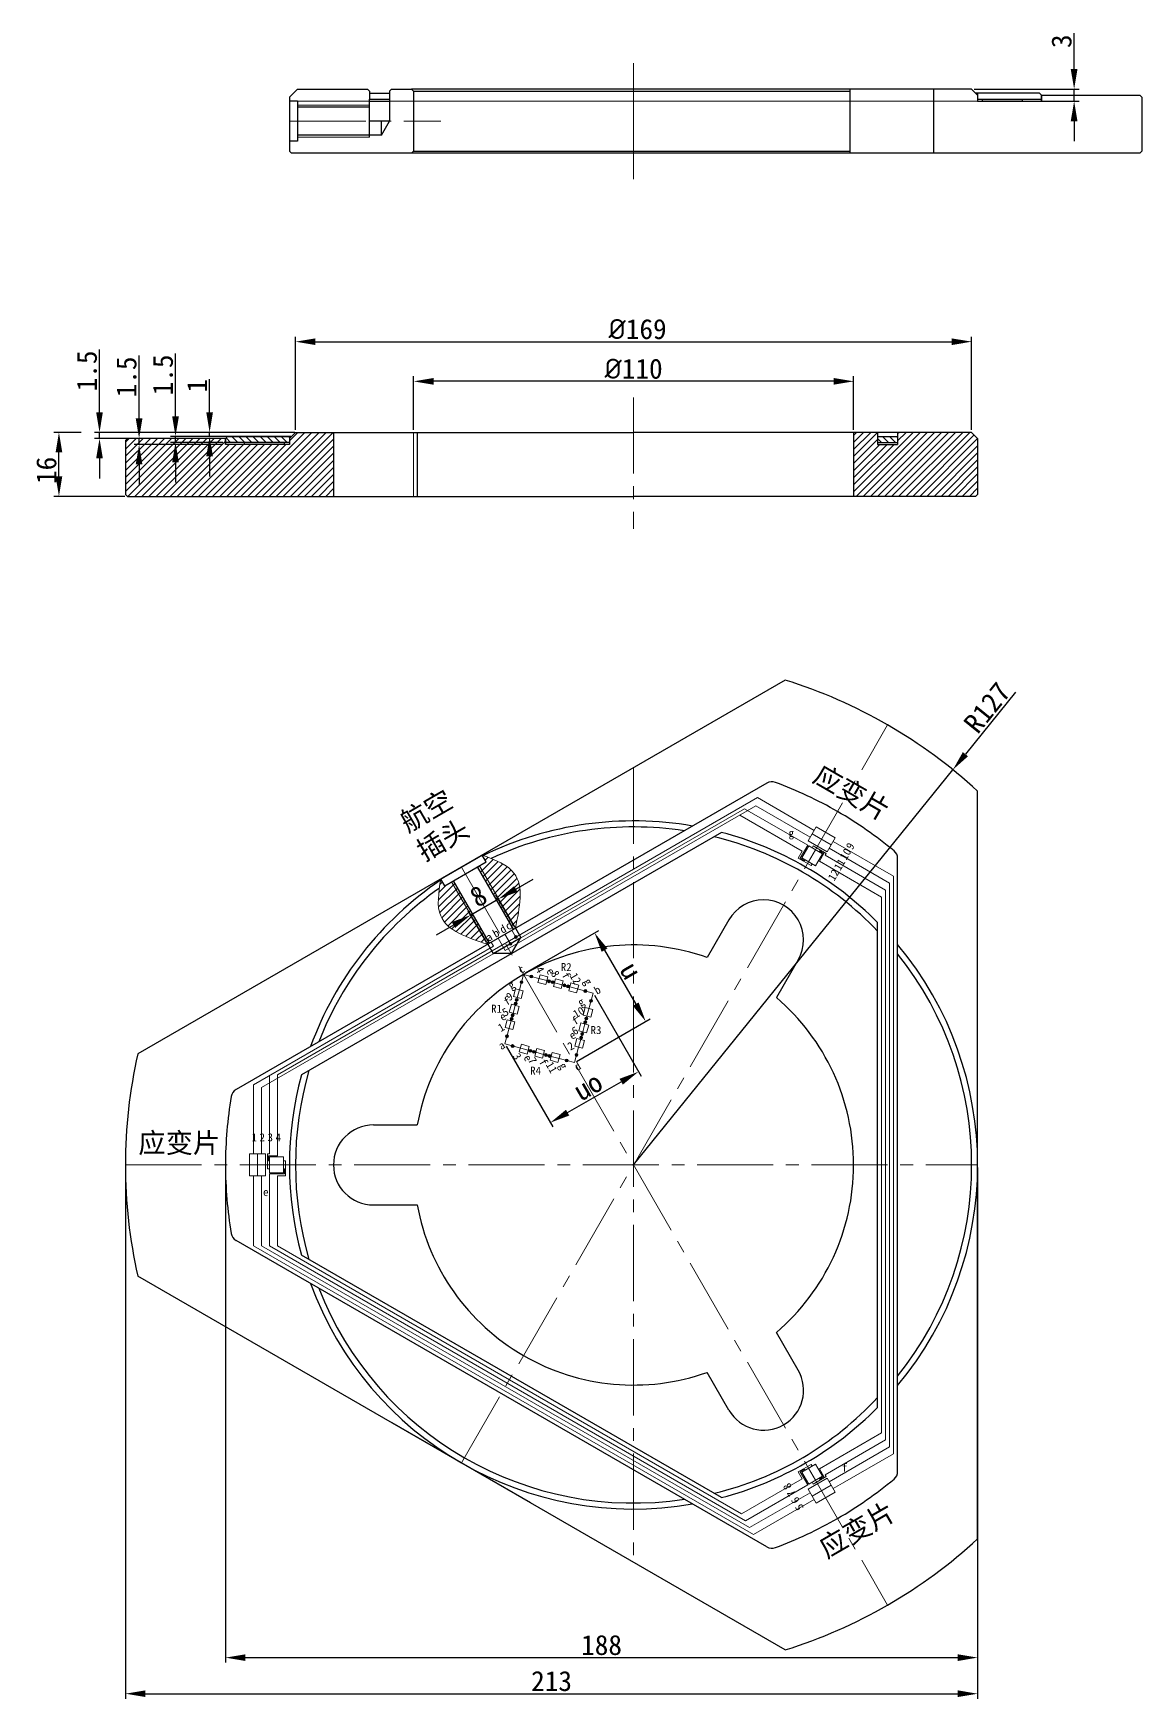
# Model space of a CAD drawing. Header units: inches. Extents: x -20 to 18950, y -1047 to 2551.
# Drawn here: x 12577.8 to 12854.8, y 202.2 to 618.5 of the extents above; entities that cross this region are included whole.
import ezdxf

# ---------------------------------------------------------------- set-up
doc = ezdxf.new("R2010")
doc.units = ezdxf.units.IN
doc.header["$MEASUREMENT"] = 0
doc.header["$PDSIZE"] = -5
doc.linetypes.add('CENTER2', pattern=[28.574999, 19.049999, -3.175, 3.175, -3.175])
doc.layers.get('0').update_dxf_attribs({"lineweight": 30})
doc.layers.get('Defpoints').update_dxf_attribs({"lineweight": 18})
for name, color, linetype, lineweight in [('10', 7, 'Continuous', 18), ('cen', 1, 'CENTER2', 20), ('dim', 5, 'Continuous', 20), ('hat', 3, 'Continuous', 20)]:
    doc.layers.add(name, color=color, linetype=linetype, lineweight=lineweight)
doc.styles.add('1', font='')
doc.styles.get("Standard").update_dxf_attribs({"font": ''})
doc.styles.get('1').set_extended_font_data('宋体')
doc.styles.get('Standard').set_extended_font_data('宋体')
doc.dimstyles.new('ISO-25', dxfattribs={"dimtxt": 5, "dimasz": 5, "dimexe": 1.25, "dimexo": 0.625, "dimtad": 1, "dimdsep": 46, "dimtxsty": 'Standard', "dimcen": 2.5, "dimdle": 10, "dimadec": 0, "dimazin": 0, "dimtfac": 1, "dimtmove": 0, "dimatfit": 3, "dimfxl": 1, "dimtolj": 1, "dimarcsym": 0})

# ---------------------------------------------------------------- blocks, each defined once
blk = doc.blocks.new('*D115')
at = {"layer": 'Defpoints', "color": 0, "transparency": 16777216}
for p in [(12672.79, 531.52), (12672.79, 518.76), (12782.79, 518.76)]:
    blk.add_point(p, dxfattribs=at)
at = {"layer": 'dim', "color": 0, "linetype": 'Continuous', "lineweight": -2, "transparency": 16777216}
for p, q in [((12672.79, 519.39), (12672.79, 532.77)), ((12777.79, 531.52), (12677.79, 531.52)), ((12782.79, 519.39), (12782.79, 532.77))]:
    blk.add_line(p, q, dxfattribs=at)
at = {"layer": 'dim', "color": 0, "transparency": 16777216}
for points in [[(12677.79, 532.35), (12677.79, 530.68), (12672.79, 531.52)], [(12777.79, 532.35), (12777.79, 530.68), (12782.79, 531.52)]]:
    blk.add_solid(points, dxfattribs=at)
at = {"layer": 'dim', "color": 0, "transparency": 16777216, "insert": (12727.79, 534.64), "char_height": 5, "attachment_point": 5}
blk.add_mtext('\\A1;{\\fISOCPEUR|b0|i0|c0|p34;%%C}110', dxfattribs=at)
blk = doc.blocks.new('*D114')
at = {"layer": 'Defpoints', "color": 0, "transparency": 16777216}
for p in [(12812.29, 541.43), (12643.29, 518.76), (12812.29, 518.76)]:
    blk.add_point(p, dxfattribs=at)
at = {"layer": 'dim', "color": 0, "linetype": 'Continuous', "lineweight": -2, "transparency": 16777216}
for p, q in [((12643.29, 519.39), (12643.29, 542.68)), ((12648.29, 541.43), (12807.29, 541.43)), ((12812.29, 519.39), (12812.29, 542.68))]:
    blk.add_line(p, q, dxfattribs=at)
at = {"layer": 'dim', "color": 0, "transparency": 16777216}
for points in [[(12648.29, 542.26), (12648.29, 540.59), (12643.29, 541.43)], [(12807.29, 542.26), (12807.29, 540.59), (12812.29, 541.43)]]:
    blk.add_solid(points, dxfattribs=at)
at = {"layer": 'dim', "color": 0, "transparency": 16777216, "insert": (12728.79, 544.55), "char_height": 5, "attachment_point": 5}
blk.add_mtext('\\A1;{\\fISOCPEUR|b0|i0|c0|p34;%%C}169', dxfattribs=at)
blk = doc.blocks.new('*D116')
at = {"layer": 'Defpoints', "color": 0, "transparency": 16777216}
for p in [(12584.17, 518.76), (12590.34, 518.76), (12601.29, 502.76)]:
    blk.add_point(p, dxfattribs=at)
at = {"layer": 'dim', "color": 0, "linetype": 'Continuous', "lineweight": -2, "transparency": 16777216}
for p, q in [((12589.72, 518.76), (12582.92, 518.76)), ((12584.17, 507.76), (12584.17, 513.76)), ((12600.66, 502.76), (12582.92, 502.76))]:
    blk.add_line(p, q, dxfattribs=at)
at = {"layer": 'dim', "color": 0, "transparency": 16777216}
for points in [[(12583.33, 513.76), (12585, 513.76), (12584.17, 518.76)], [(12583.33, 507.76), (12585, 507.76), (12584.17, 502.76)]]:
    blk.add_solid(points, dxfattribs=at)
at = {"layer": 'dim', "color": 0, "transparency": 16777216, "insert": (12581.04, 509.26), "char_height": 5, "attachment_point": 5, "rotation": 90}
blk.add_mtext('\\A1;16', dxfattribs=at)
blk = doc.blocks.new('*D117')
at = {"layer": 'Defpoints', "color": 0, "transparency": 16777216}
for p in [(12717.67, 378.61), (12695.63, 365.88), (12729.02, 358.95)]:
    blk.add_point(p, dxfattribs=at)
at = {"layer": 'dim', "color": 0, "linetype": 'Continuous', "lineweight": -2, "transparency": 16777216}
for p, q in [((12717.99, 378.07), (12729.65, 357.87)), ((12695.94, 365.34), (12707.6, 345.14)), ((12711.31, 348.73), (12724.69, 356.45))]:
    blk.add_line(p, q, dxfattribs=at)
at = {"layer": 'dim', "color": 0, "transparency": 16777216}
for points in [[(12724.28, 357.18), (12725.11, 355.73), (12729.02, 358.95)], [(12710.89, 349.45), (12711.72, 348), (12706.98, 346.23)]]:
    blk.add_solid(points, dxfattribs=at)
at = {"layer": 'dim', "color": 0, "transparency": 16777216, "insert": (12716.44, 355.3), "char_height": 5, "attachment_point": 5, "rotation": 30}
blk.add_mtext('\\A1;uo', dxfattribs=at)
blk = doc.blocks.new('*D118')
at = {"layer": 'Defpoints', "color": 0, "transparency": 16777216}
for p in [(12700.22, 383.38), (12730.83, 371.51), (12713.01, 361.22)]:
    blk.add_point(p, dxfattribs=at)
at = {"layer": 'dim', "color": 0, "linetype": 'Continuous', "lineweight": -2, "transparency": 16777216}
for p, q in [((12700.76, 383.7), (12719.12, 394.29)), ((12720.53, 389.34), (12728.33, 375.84)), ((12713.56, 361.54), (12731.91, 372.13))]:
    blk.add_line(p, q, dxfattribs=at)
at = {"layer": 'dim', "color": 0, "transparency": 16777216}
for points in [[(12721.26, 389.76), (12719.81, 388.92), (12718.03, 393.67)], [(12729.05, 376.26), (12727.61, 375.42), (12730.83, 371.51)]]:
    blk.add_solid(points, dxfattribs=at)
at = {"layer": 'dim', "color": 0, "transparency": 16777216, "insert": (12727.14, 384.15), "char_height": 5, "attachment_point": 5, "rotation": 300}
blk.add_mtext('\\A1;u', dxfattribs=at)
blk = doc.blocks.new('*D139')
at = {"layer": 'Defpoints', "color": 0, "transparency": 16777216}
for p in [(12625.79, 335.64), (12813.79, 335.64), (12813.79, 212.5)]:
    blk.add_point(p, dxfattribs=at)
at = {"layer": 'dim', "color": 0, "linetype": 'Continuous', "lineweight": -2, "transparency": 16777216}
for p, q in [((12625.79, 335.01), (12625.79, 211.25)), ((12813.79, 335.01), (12813.79, 211.25)), ((12630.79, 212.5), (12808.79, 212.5))]:
    blk.add_line(p, q, dxfattribs=at)
at = {"layer": 'dim', "color": 0, "transparency": 16777216}
for points in [[(12630.79, 213.33), (12630.79, 211.66), (12625.79, 212.5)], [(12808.79, 213.33), (12808.79, 211.66), (12813.79, 212.5)]]:
    blk.add_solid(points, dxfattribs=at)
at = {"layer": 'dim', "color": 0, "transparency": 16777216, "insert": (12719.79, 215.62), "char_height": 5, "attachment_point": 5}
blk.add_mtext('\\A1;188', dxfattribs=at)
blk = doc.blocks.new('*D140')
at = {"layer": 'Defpoints', "color": 0, "transparency": 16777216}
for p in [(12594.31, 517.26), (12625.79, 517.26), (12643.79, 518.76)]:
    blk.add_point(p, dxfattribs=at)
at = {"layer": 'dim', "color": 0, "linetype": 'Continuous', "lineweight": -2, "transparency": 16777216}
for p, q in [((12594.31, 523.76), (12594.31, 539.48)), ((12643.16, 518.76), (12593.06, 518.76)), ((12625.16, 517.26), (12593.06, 517.26)), ((12594.31, 517.26), (12594.31, 518.76)), ((12594.31, 512.26), (12594.31, 507.26))]:
    blk.add_line(p, q, dxfattribs=at)
at = {"layer": 'dim', "color": 0, "transparency": 16777216}
for points in [[(12593.47, 523.76), (12595.14, 523.76), (12594.31, 518.76)], [(12593.47, 512.26), (12595.14, 512.26), (12594.31, 517.26)]]:
    blk.add_solid(points, dxfattribs=at)
at = {"layer": 'dim', "color": 0, "transparency": 16777216, "insert": (12591.18, 534.12), "char_height": 5, "attachment_point": 5, "rotation": 90}
blk.add_mtext('\\A1;1.5', dxfattribs=at)
blk = doc.blocks.new('*D141')
at = {"layer": 'Defpoints', "color": 0, "transparency": 16777216}
for p in [(12625.79, 517.26), (12604.2, 515.76), (12625.79, 515.76)]:
    blk.add_point(p, dxfattribs=at)
at = {"layer": 'dim', "color": 0, "linetype": 'Continuous', "lineweight": -2, "transparency": 16777216}
for p, q in [((12604.2, 522.26), (12604.2, 537.98)), ((12625.16, 517.26), (12602.95, 517.26)), ((12604.2, 515.76), (12604.2, 517.26)), ((12625.16, 515.76), (12602.95, 515.76)), ((12604.2, 510.76), (12604.2, 505.76))]:
    blk.add_line(p, q, dxfattribs=at)
at = {"layer": 'dim', "color": 0, "transparency": 16777216}
for points in [[(12603.36, 522.26), (12605.03, 522.26), (12604.2, 517.26)], [(12603.36, 510.76), (12605.03, 510.76), (12604.2, 515.76)]]:
    blk.add_solid(points, dxfattribs=at)
at = {"layer": 'dim', "color": 0, "transparency": 16777216, "insert": (12601.07, 532.62), "char_height": 5, "attachment_point": 5, "rotation": 90}
blk.add_mtext('\\A1;1.5', dxfattribs=at)
blk = doc.blocks.new('*D142')
at = {"layer": 'Defpoints', "color": 0, "transparency": 16777216}
for p in [(12621.83, 518.76), (12642.79, 517.76), (12643.79, 518.76)]:
    blk.add_point(p, dxfattribs=at)
at = {"layer": 'dim', "color": 0, "linetype": 'Continuous', "lineweight": -2, "transparency": 16777216}
for p, q in [((12621.83, 523.76), (12621.83, 532.05)), ((12643.16, 518.76), (12620.58, 518.76)), ((12642.16, 517.76), (12620.58, 517.76)), ((12621.83, 517.76), (12621.83, 518.76)), ((12621.83, 512.76), (12621.83, 507.76))]:
    blk.add_line(p, q, dxfattribs=at)
at = {"layer": 'dim', "color": 0, "transparency": 16777216}
for points in [[(12620.99, 523.76), (12622.66, 523.76), (12621.83, 518.76)], [(12620.99, 512.76), (12622.66, 512.76), (12621.83, 517.76)]]:
    blk.add_solid(points, dxfattribs=at)
at = {"layer": 'dim', "color": 0, "transparency": 16777216, "insert": (12618.7, 530.41), "char_height": 5, "attachment_point": 5, "rotation": 90}
blk.add_mtext('\\A1;1', dxfattribs=at)
blk = doc.blocks.new('*D143')
at = {"layer": 'Defpoints', "color": 0, "transparency": 16777216}
for p in [(12613.3, 516.26), (12625.79, 516.26), (12626.29, 517.76)]:
    blk.add_point(p, dxfattribs=at)
at = {"layer": 'dim', "color": 0, "linetype": 'Continuous', "lineweight": -2, "transparency": 16777216}
for p, q in [((12613.3, 522.76), (12613.3, 538.48)), ((12625.66, 517.76), (12612.05, 517.76)), ((12625.16, 516.26), (12612.05, 516.26)), ((12613.3, 516.26), (12613.3, 517.76)), ((12613.3, 511.26), (12613.3, 506.26))]:
    blk.add_line(p, q, dxfattribs=at)
at = {"layer": 'dim', "color": 0, "transparency": 16777216}
for points in [[(12612.47, 522.76), (12614.14, 522.76), (12613.3, 517.76)], [(12612.47, 511.26), (12614.14, 511.26), (12613.3, 516.26)]]:
    blk.add_solid(points, dxfattribs=at)
at = {"layer": 'dim', "color": 0, "transparency": 16777216, "insert": (12610.18, 533.12), "char_height": 5, "attachment_point": 5, "rotation": 90}
blk.add_mtext('\\A1;1.5', dxfattribs=at)
blk = doc.blocks.new('*D144')
at = {"layer": 'Defpoints', "color": 0, "transparency": 16777216}
for p in [(12807.59, 434.43), (12727.79, 335.64)]:
    blk.add_point(p, dxfattribs=at)
at = {"layer": 'dim', "color": 0, "linetype": 'Continuous', "lineweight": -2, "transparency": 16777216}
for p, q in [((12823.25, 453.81), (12810.74, 438.32)), ((12727.79, 335.64), (12807.59, 434.43))]:
    blk.add_line(p, q, dxfattribs=at)
at = {"layer": 'dim', "color": 0, "transparency": 16777216}
blk.add_solid([(12810.09, 438.84), (12811.38, 437.8), (12807.59, 434.43)], dxfattribs=at)
at = {"layer": 'dim', "color": 0, "transparency": 16777216, "insert": (12816.13, 449.97), "char_height": 5, "attachment_point": 5, "rotation": 51.0678}
blk.add_mtext('\\A1;R127', dxfattribs=at)
blk = doc.blocks.new('*D145')
at = {"layer": 'Defpoints', "color": 0, "transparency": 16777216}
for p in [(12600.79, 335.64), (12813.79, 212.5), (12813.79, 203.48)]:
    blk.add_point(p, dxfattribs=at)
at = {"layer": 'dim', "color": 0, "linetype": 'Continuous', "lineweight": -2, "transparency": 16777216}
for p, q in [((12600.79, 335.01), (12600.79, 202.23)), ((12813.79, 211.87), (12813.79, 202.23)), ((12605.79, 203.48), (12808.79, 203.48))]:
    blk.add_line(p, q, dxfattribs=at)
at = {"layer": 'dim', "color": 0, "transparency": 16777216}
for points in [[(12605.79, 204.32), (12605.79, 202.65), (12600.79, 203.48)], [(12808.79, 204.32), (12808.79, 202.65), (12813.79, 203.48)]]:
    blk.add_solid(points, dxfattribs=at)
at = {"layer": 'dim', "color": 0, "transparency": 16777216, "insert": (12707.29, 206.61), "char_height": 5, "attachment_point": 5}
blk.add_mtext('\\A1;213', dxfattribs=at)
blk = doc.blocks.new('*D154')
at = {"layer": 'Defpoints', "color": 0, "transparency": 16777216}
for p in [(12812.29, 604.55), (12837.9, 604.55), (12813.79, 601.55)]:
    blk.add_point(p, dxfattribs=at)
at = {"layer": 'dim', "color": 0, "linetype": 'Continuous', "lineweight": -2, "transparency": 16777216}
for p, q in [((12837.9, 609.55), (12837.9, 618.51)), ((12812.91, 604.55), (12839.15, 604.55)), ((12837.9, 601.55), (12837.9, 604.55)), ((12814.41, 601.55), (12839.15, 601.55)), ((12837.9, 596.55), (12837.9, 591.55))]:
    blk.add_line(p, q, dxfattribs=at)
at = {"layer": 'dim', "color": 0, "transparency": 16777216}
for points in [[(12837.06, 609.55), (12838.73, 609.55), (12837.9, 604.55)], [(12837.06, 596.55), (12838.73, 596.55), (12837.9, 601.55)]]:
    blk.add_solid(points, dxfattribs=at)
at = {"layer": 'dim', "color": 0, "transparency": 16777216, "insert": (12834.77, 616.53), "char_height": 5, "attachment_point": 5, "rotation": 90}
blk.add_mtext('\\A1;3', dxfattribs=at)
blk = doc.blocks.new('*D155')
at = {"layer": 'Defpoints', "color": 0, "transparency": 16777216}
for p in [(12687.1, 398.12), (12698.25, 394.8), (12691.32, 390.8)]:
    blk.add_point(p, dxfattribs=at)
at = {"layer": 'dim', "color": 0, "linetype": 'Continuous', "lineweight": -2, "transparency": 16777216}
for p, q in [((12698.35, 404.62), (12702.68, 407.12)), ((12694.02, 402.12), (12687.1, 398.12)), ((12697.94, 395.34), (12693.4, 403.2)), ((12682.77, 395.62), (12678.44, 393.12)), ((12691.01, 391.34), (12686.47, 399.2))]:
    blk.add_line(p, q, dxfattribs=at)
at = {"layer": 'dim', "color": 0, "transparency": 16777216}
for points in [[(12697.94, 405.34), (12698.77, 403.9), (12694.02, 402.12)], [(12682.35, 396.34), (12683.18, 394.9), (12687.1, 398.12)]]:
    blk.add_solid(points, dxfattribs=at)
at = {"layer": 'dim', "color": 0, "transparency": 16777216, "insert": (12689, 402.82), "char_height": 5, "attachment_point": 5, "rotation": 30}
blk.add_mtext('\\A1;8', dxfattribs=at)

msp = doc.modelspace()

# ---------------------------------------------------------------- hatches: boundary and pattern name
h = msp.add_hatch(color=3)
h.dxf.hatch_style = 1
h.paths.add_polyline_path([(12815.036, 602.052), (12825.036, 602.052), (12825.036, 601.552), (12815.036, 601.552)])
h = msp.add_hatch(color=3)
h.dxf.hatch_style = 1
h.paths.add_polyline_path([(12640.536, 516.262), (12630.536, 516.262), (12630.536, 515.762), (12640.536, 515.762)])
at = {"layer": 'dim'}
h = msp.add_hatch(dxfattribs=at)
h.set_pattern_fill('ANSI31', color=3, scale=10)
edge = h.paths.add_edge_path()
edge.add_line((12682.322, 406.385), (12680.59, 405.385))
edge.add_line((12680.59, 405.385), (12679.59, 407.117))
edge.add_spline(control_points=[(12679.59, 407.117), (12679.575, 407.023), (12679.561, 406.929), (12679.546, 406.835)], knot_values=[0, 0, 0, 0, 0.2572637, 0.2572637, 0.2572637, 0.2572637], degree=3, periodic=0)
edge.add_spline(control_points=[(12679.546, 406.835), (12679.439, 406.154), (12679.334, 405.475), (12679.244, 404.805)], knot_values=[0.2572637, 0.2572637, 0.2572637, 0.2572637, 2.1170481, 2.1170481, 2.1170481, 2.1170481], degree=3, periodic=0)
edge.add_spline(control_points=[(12679.244, 404.805), (12678.9, 402.236), (12678.526, 395.083), (12686.244, 392.498), (12691.322, 390.796)], knot_values=[2.1170481, 2.1170481, 2.1170481, 2.1170481, 9.2386211, 22.9424213, 22.9424213, 22.9424213, 22.9424213], degree=3, periodic=0)
edge.add_line((12691.322, 390.796), (12682.322, 406.385))
edge = h.paths.add_edge_path()
edge.add_spline(control_points=[(12698.25, 394.796), (12699.316, 400.045), (12700.936, 408.022), (12694.554, 411.274), (12692.158, 412.26)], knot_values=[2.1170481, 2.1170481, 2.1170481, 2.1170481, 15.8208483, 22.9424213, 22.9424213, 22.9424213, 22.9424213], degree=3, periodic=0)
edge.add_spline(control_points=[(12692.158, 412.26), (12691.532, 412.518), (12690.891, 412.766), (12690.249, 413.014)], knot_values=[0.2572637, 0.2572637, 0.2572637, 0.2572637, 2.1170481, 2.1170481, 2.1170481, 2.1170481], degree=3, periodic=0)
edge.add_spline(control_points=[(12690.249, 413.014), (12690.16, 413.048), (12690.071, 413.083), (12689.982, 413.117)], knot_values=[0, 0, 0, 0, 0.2572637, 0.2572637, 0.2572637, 0.2572637], degree=3, periodic=0)
edge.add_line((12689.982, 413.117), (12690.982, 411.385))
edge.add_line((12690.982, 411.385), (12689.25, 410.385))
edge.add_line((12689.25, 410.385), (12698.25, 394.796))
h.paths.add_polyline_path([(12689.25, 410.385), (12688.817, 410.135), (12697.817, 394.546), (12698.25, 394.796)])
h.paths.add_polyline_path([(12682.755, 406.635), (12682.322, 406.385), (12691.322, 390.796), (12691.755, 391.046)])
h = msp.add_hatch(color=3, dxfattribs=at)
h.dxf.hatch_style = 1
h.paths.add_polyline_path([(12698.359, 392.967, 0.3394543), (12698.013, 392.701), (12698.705, 392.516, 0.4931454)])
h.paths.add_polyline_path([(12698.013, 392.701, 0.4931454), (12698.359, 392.25, 0.3394543), (12698.705, 392.516)])
h = msp.add_hatch(color=3, dxfattribs=at)
h.dxf.hatch_style = 1
h.paths.add_polyline_path([(12697.027, 391.273, 0.3394543), (12696.681, 391.008), (12697.374, 390.822, 0.4931454)])
h.paths.add_polyline_path([(12696.681, 391.008, 0.4931454), (12697.027, 390.556, 0.3394543), (12697.374, 390.822)])
h = msp.add_hatch(color=3, dxfattribs=at)
h.dxf.hatch_style = 1
h.paths.add_polyline_path([(12702.226, 383.109, 0.3394543), (12701.88, 382.843), (12702.572, 382.658, 0.4931454)])
h.paths.add_polyline_path([(12701.88, 382.843, 0.4931454), (12702.226, 382.392, 0.3394543), (12702.572, 382.658)])
h = msp.add_hatch(color=3, dxfattribs=at)
h.dxf.hatch_style = 1
h.paths.add_polyline_path([(12700.125, 381.33, 0.3394543), (12699.859, 381.677), (12699.674, 380.984, 0.4931454)])
h.paths.add_polyline_path([(12699.859, 381.677, 0.4931454), (12699.408, 381.33, 0.3394543), (12699.674, 380.984)])
h = msp.add_hatch(color=3, dxfattribs=at)
h.dxf.hatch_style = 1
h.paths.add_polyline_path([(12706.645, 381.925, 0.3394543), (12706.298, 381.659), (12706.991, 381.474, 0.4931454)])
h.paths.add_polyline_path([(12706.298, 381.659, 0.4931454), (12706.645, 381.208, 0.3394543), (12706.991, 381.474)])
h = msp.add_hatch(color=3, dxfattribs=at)
h.dxf.hatch_style = 1
h.paths.add_polyline_path([(12707.552, 381.682, 0.3394543), (12707.205, 381.416), (12707.898, 381.231, 0.4931454)])
h.paths.add_polyline_path([(12707.205, 381.416, 0.4931454), (12707.552, 380.965, 0.3394543), (12707.898, 381.231)])
h = msp.add_hatch(color=3, dxfattribs=at)
h.dxf.hatch_style = 1
h.paths.add_polyline_path([(12710.508, 380.889, 0.3394543), (12710.162, 380.624), (12710.855, 380.438, 0.4931454)])
h.paths.add_polyline_path([(12710.162, 380.624, 0.4931454), (12710.508, 380.173, 0.3394543), (12710.855, 380.438)])
h = msp.add_hatch(color=3, dxfattribs=at)
h.dxf.hatch_style = 1
h.paths.add_polyline_path([(12711.415, 380.646, 0.3394543), (12711.069, 380.381), (12711.762, 380.195, 0.4931454)])
h.paths.add_polyline_path([(12711.069, 380.381, 0.4931454), (12711.415, 379.93, 0.3394543), (12711.762, 380.195)])
h = msp.add_hatch(color=3, dxfattribs=at)
h.dxf.hatch_style = 1
h.paths.add_polyline_path([(12715.749, 379.485, 0.3394543), (12715.403, 379.22), (12716.095, 379.034, 0.4931454)])
h.paths.add_polyline_path([(12715.403, 379.22, 0.4931454), (12715.749, 378.768, 0.3394543), (12716.095, 379.034)])
h = msp.add_hatch(color=3, dxfattribs=at)
h.dxf.hatch_style = 1
h.paths.add_polyline_path([(12698.698, 376.005, 0.3394543), (12698.432, 376.351), (12698.247, 375.659, 0.4931454)])
h.paths.add_polyline_path([(12698.432, 376.351, 0.4931454), (12697.981, 376.005, 0.3394543), (12698.247, 375.659)])
h = msp.add_hatch(color=3, dxfattribs=at)
h.dxf.hatch_style = 1
h.paths.add_polyline_path([(12698.941, 376.912, 0.3394543), (12698.675, 377.258), (12698.49, 376.565, 0.4931454)])
h.paths.add_polyline_path([(12698.675, 377.258, 0.4931454), (12698.224, 376.912, 0.3394543), (12698.49, 376.565)])
h = msp.add_hatch(color=3, dxfattribs=at)
h.dxf.hatch_style = 1
h.paths.add_polyline_path([(12717.512, 376.672, 0.3394543), (12717.246, 377.018), (12717.06, 376.325, 0.4931454)])
h.paths.add_polyline_path([(12717.246, 377.018, 0.4931454), (12716.795, 376.672, 0.3394543), (12717.06, 376.325)])
h = msp.add_hatch(color=3, dxfattribs=at)
h.dxf.hatch_style = 1
h.paths.add_polyline_path([(12697.663, 372.141, 0.3394543), (12697.397, 372.487), (12697.212, 371.795, 0.4931454)])
h.paths.add_polyline_path([(12697.397, 372.487, 0.4931454), (12696.946, 372.141, 0.3394543), (12697.212, 371.795)])
h = msp.add_hatch(color=3, dxfattribs=at)
h.dxf.hatch_style = 1
h.paths.add_polyline_path([(12697.906, 373.048, 0.3394543), (12697.64, 373.394), (12697.455, 372.702, 0.4931454)])
h.paths.add_polyline_path([(12697.64, 373.394, 0.4931454), (12697.189, 373.048, 0.3394543), (12697.455, 372.702)])
h = msp.add_hatch(color=3, dxfattribs=at)
h.dxf.hatch_style = 1
h.paths.add_polyline_path([(12716.085, 371.346, 0.3394543), (12715.819, 371.692), (12715.633, 371, 0.4931454)])
h.paths.add_polyline_path([(12715.819, 371.692, 0.4931454), (12715.368, 371.346, 0.3394543), (12715.633, 371)])
h = msp.add_hatch(color=3, dxfattribs=at)
h.dxf.hatch_style = 1
h.paths.add_polyline_path([(12716.328, 372.253, 0.3394543), (12716.062, 372.599), (12715.876, 371.907, 0.4931454)])
h.paths.add_polyline_path([(12716.062, 372.599, 0.4931454), (12715.611, 372.253, 0.3394543), (12715.876, 371.907)])
h = msp.add_hatch(color=3, dxfattribs=at)
h.dxf.hatch_style = 1
h.paths.add_polyline_path([(12696.502, 367.807, 0.3394543), (12696.236, 368.154), (12696.05, 367.461, 0.4931454)])
h.paths.add_polyline_path([(12696.236, 368.154, 0.4931454), (12695.785, 367.807, 0.3394543), (12696.05, 367.461)])
h = msp.add_hatch(color=3, dxfattribs=at)
h.dxf.hatch_style = 1
h.paths.add_polyline_path([(12715.049, 367.482, 0.3394543), (12714.784, 367.829), (12714.598, 367.136, 0.4931454)])
h.paths.add_polyline_path([(12714.784, 367.829, 0.4931454), (12714.333, 367.482, 0.3394543), (12714.598, 367.136)])
h = msp.add_hatch(color=3, dxfattribs=at)
h.dxf.hatch_style = 1
h.paths.add_polyline_path([(12715.292, 368.389, 0.3394543), (12715.027, 368.735), (12714.841, 368.043, 0.4931454)])
h.paths.add_polyline_path([(12715.027, 368.735, 0.4931454), (12714.576, 368.389, 0.3394543), (12714.841, 368.043)])
h = msp.add_hatch(color=3, dxfattribs=at)
h.dxf.hatch_style = 1
h.paths.add_polyline_path([(12697.567, 365.722, 0.3394543), (12697.221, 365.456), (12697.913, 365.271, 0.4931454)])
h.paths.add_polyline_path([(12697.221, 365.456, 0.4931454), (12697.567, 365.005, 0.3394543), (12697.913, 365.271)])
h = msp.add_hatch(color=3, dxfattribs=at)
h.dxf.hatch_style = 1
h.paths.add_polyline_path([(12701.986, 364.538, 0.3394543), (12701.64, 364.272), (12702.332, 364.087, 0.4931454)])
h.paths.add_polyline_path([(12701.64, 364.272, 0.4931454), (12701.986, 363.821, 0.3394543), (12702.332, 364.087)])
h = msp.add_hatch(color=3, dxfattribs=at)
h.dxf.hatch_style = 1
h.paths.add_polyline_path([(12702.893, 364.295, 0.3394543), (12702.547, 364.029), (12703.239, 363.844, 0.4931454)])
h.paths.add_polyline_path([(12702.547, 364.029, 0.4931454), (12702.893, 363.578, 0.3394543), (12703.239, 363.844)])
h = msp.add_hatch(color=3, dxfattribs=at)
h.dxf.hatch_style = 1
h.paths.add_polyline_path([(12705.85, 363.503, 0.3394543), (12705.503, 363.237), (12706.196, 363.052, 0.4931454)])
h.paths.add_polyline_path([(12705.503, 363.237, 0.4931454), (12705.85, 362.786, 0.3394543), (12706.196, 363.052)])
h = msp.add_hatch(color=3, dxfattribs=at)
h.dxf.hatch_style = 1
h.paths.add_polyline_path([(12706.757, 363.26, 0.3394543), (12706.41, 362.994), (12707.103, 362.809, 0.4931454)])
h.paths.add_polyline_path([(12706.41, 362.994, 0.4931454), (12706.757, 362.543, 0.3394543), (12707.103, 362.809)])
h = msp.add_hatch(color=3, dxfattribs=at)
h.dxf.hatch_style = 1
h.paths.add_polyline_path([(12713.888, 363.149, 0.3394543), (12713.623, 363.495), (12713.437, 362.802, 0.4931454)])
h.paths.add_polyline_path([(12713.623, 363.495, 0.4931454), (12713.171, 363.149, 0.3394543), (12713.437, 362.802)])
h = msp.add_hatch(color=3, dxfattribs=at)
h.dxf.hatch_style = 1
h.paths.add_polyline_path([(12711.09, 362.099, 0.3394543), (12710.744, 361.833), (12711.436, 361.647, 0.4931454)])
h.paths.add_polyline_path([(12710.744, 361.833, 0.4931454), (12711.09, 361.382, 0.3394543), (12711.436, 361.647)])
at = {"layer": 'hat'}
h = msp.add_hatch(dxfattribs=at)
h.set_pattern_fill('ANSI31', color=3, scale=10)
h.paths.add_polyline_path([(12813.786, 517.262), (12812.286, 518.762), (12793.786, 518.762), (12793.786, 515.762), (12788.786, 515.762), (12788.786, 518.762), (12782.786, 518.762), (12782.786, 502.762), (12813.286, 502.762), (12813.786, 503.262)])
h.paths.add_polyline_path([(12652.786, 518.762), (12643.286, 518.762), (12641.786, 517.262), (12641.786, 515.762), (12625.786, 515.762), (12625.786, 517.262), (12601.286, 517.262), (12600.786, 516.762), (12600.786, 503.262), (12601.286, 502.762), (12652.786, 502.762)])
h = msp.add_hatch(dxfattribs=at)
h.set_pattern_fill('ANSI31', color=3, scale=10, angle=90)
h.paths.add_polyline_path([(12793.786, 517.762), (12788.786, 517.762), (12788.786, 516.262), (12793.786, 516.262)])
h.paths.add_polyline_path([(12641.786, 517.762), (12626.286, 517.762), (12625.786, 517.262), (12625.786, 516.262), (12641.786, 516.262)])

# ---------------------------------------------------------------- linework, layer by layer
for p, q in [((12641.786, 602.552), (12643.786, 604.552)), ((12643.786, 604.552), (12661.286, 604.552)), ((12661.286, 604.552), (12661.786, 604.052)), ((12661.786, 604.052), (12661.786, 602.052)), ((12666.786, 604.052), (12667.286, 604.552)), ((12666.786, 604.052), (12666.786, 602.052)), ((12667.286, 604.552), (12672.286, 604.552)), ((12672.286, 604.552), (12672.786, 604.052)), ((12812.286, 604.552), (12672.286, 604.552)), ((12672.786, 604.052), (12672.786, 589.052)), ((12672.786, 604.052), (12781.87, 604.052)), ((12781.87, 604.552), (12781.87, 588.552)), ((12802.786, 604.552), (12802.786, 588.552)), ((12813.786, 603.052), (12812.286, 604.552)), ((12641.786, 602.552), (12641.786, 589.052)), ((12643.786, 601.552), (12641.786, 601.552)), ((12643.786, 601.552), (12643.786, 591.552)), ((12661.786, 600.052), (12643.786, 600.052)), ((12661.786, 603.552), (12666.786, 603.552)), ((12661.786, 602.052), (12666.786, 602.052)), ((12661.786, 592.552), (12661.786, 602.052)), ((12661.786, 601.552), (12666.786, 601.552)), ((12666.786, 602.052), (12666.786, 596.552)), ((12829.286, 603.552), (12813.286, 603.552)), ((12813.786, 603.552), (12813.786, 601.552)), ((12813.786, 602.052), (12829.786, 602.052)), ((12813.786, 601.552), (12829.786, 601.552)), ((12815.036, 601.552), (12815.036, 602.052)), ((12815.036, 601.552), (12829.786, 601.552)), ((12825.036, 601.552), (12825.036, 602.052)), ((12829.286, 603.552), (12829.786, 603.052)), ((12829.786, 603.052), (12854.286, 603.052)), ((12829.786, 603.052), (12854.286, 603.052)), ((12829.786, 603.052), (12829.786, 601.552)), ((12829.786, 601.552), (12829.786, 603.052)), ((12854.286, 603.052), (12854.786, 602.552)), ((12854.786, 602.552), (12854.786, 589.052)), ((12666.786, 596.552), (12661.786, 596.552)), ((12664.766, 593.052), (12666.786, 596.552)), ((12664.766, 593.052), (12664.766, 596.552)), ((12643.786, 591.552), (12641.786, 591.552)), ((12664.766, 593.052), (12643.786, 593.052)), ((12641.786, 589.052), (12642.286, 588.552)), ((12672.286, 588.552), (12642.286, 588.552)), ((12672.286, 588.552), (12672.786, 589.052)), ((12854.286, 588.552), (12672.286, 588.552)), ((12672.786, 589.052), (12781.87, 589.052)), ((12854.286, 588.552), (12854.786, 589.052)), ((12601.286, 517.262), (12600.786, 516.762)), ((12600.786, 516.762), (12600.786, 503.262)), ((12625.786, 517.262), (12601.286, 517.262)), ((12625.786, 517.262), (12601.286, 517.262)), ((12626.286, 517.762), (12625.786, 517.262)), ((12625.786, 517.262), (12625.786, 515.762)), ((12625.786, 515.762), (12625.786, 517.262)), ((12641.786, 516.262), (12625.786, 516.262)), ((12626.286, 517.762), (12642.286, 517.762)), ((12630.536, 515.762), (12630.536, 516.262)), ((12640.536, 515.762), (12640.536, 516.262)), ((12641.786, 517.262), (12643.286, 518.762)), ((12641.786, 517.762), (12641.786, 515.762)), ((12643.286, 518.762), (12727.786, 518.762)), ((12652.786, 518.762), (12652.786, 502.762)), ((12673.703, 518.762), (12673.703, 502.762)), ((12811.786, 518.762), (12727.786, 518.762)), ((12788.786, 518.762), (12727.786, 518.762)), ((12782.786, 518.762), (12782.786, 502.762)), ((12788.786, 518.762), (12788.786, 515.762)), ((12788.786, 517.762), (12793.786, 517.762)), ((12788.786, 516.262), (12793.786, 516.262)), ((12812.286, 518.762), (12793.786, 518.762)), ((12793.786, 518.762), (12793.786, 515.762)), ((12813.786, 517.262), (12812.286, 518.762)), ((12813.786, 517.262), (12812.286, 518.762)), ((12813.786, 517.262), (12813.786, 503.262)), ((12641.786, 515.762), (12625.786, 515.762)), ((12640.536, 515.762), (12625.786, 515.762)), ((12788.786, 515.762), (12793.786, 515.762)), ((12601.286, 502.762), (12600.786, 503.262)), ((12601.286, 502.762), (12727.786, 502.762)), ((12813.286, 502.762), (12727.786, 502.762)), ((12813.286, 502.762), (12727.786, 502.762)), ((12813.286, 502.762), (12813.786, 503.262)), ((12765.717, 456.842), (12603.856, 363.392)), ((12761.126, 431.098), (12628.446, 354.495)), ((12813.786, 242.188), (12813.786, 429.089)), ((12749.786, 418.777), (12644.786, 358.155)), ((12678.291, 406.367), (12691.282, 413.867)), ((12690.982, 411.385), (12689.982, 413.117)), ((12793.786, 259.036), (12793.786, 412.242)), ((12680.59, 405.385), (12690.982, 411.385)), ((12697.817, 394.546), (12688.817, 410.135)), ((12680.59, 405.385), (12679.59, 407.117)), ((12691.755, 391.046), (12682.755, 406.635)), ((12751.626, 396.93), (12746.168, 387.476)), ((12788.786, 275.017), (12788.786, 396.26)), ((12692.668, 388.466), (12699.596, 392.466)), ((12697.286, 388.466), (12699.596, 392.466)), ((12698.25, 394.796), (12699.596, 392.466)), ((12691.322, 390.796), (12692.668, 388.466)), ((12697.286, 388.466), (12692.668, 388.466)), ((12768.947, 386.93), (12763.488, 377.476)), ((12662.786, 345.639), (12673.703, 345.639)), ((12662.786, 325.639), (12673.703, 325.639)), ((12761.126, 240.18), (12628.446, 316.782)), ((12749.786, 252.5), (12644.786, 313.122)), ((12765.717, 214.435), (12603.856, 307.886)), ((12768.947, 284.347), (12763.488, 293.801)), ((12751.626, 274.347), (12746.168, 283.801)), ((12702.107, 251.16), (12667.466, 271.16))]:
    msp.add_line(p, q)
for centre, radius, start, end in [((12727.786, 335.639), 127, 47.37747, 72.62253), ((12762.376, 428.933), 2.5, 69.65706, 120), ((12727.786, 335.639), 102, 60, 69.65706), ((12727.786, 335.639), 86, 80.12472, 115.87947), ((12727.786, 335.639), 102, 50.34294, 60), ((12727.786, 335.639), 84.5, 81.3582, 114.93814), ((12727.786, 335.639), 86, 76.56473, 76.56797), ((12727.786, 335.639), 84.5, 43.78897, 76.21103), ((12727.786, 335.639), 86, 44.82182, 75.17818), ((12791.286, 412.242), 2.5, 360, 50.34294), ((12727.786, 335.639), 86, 124.12053, 159.87528), ((12727.786, 335.639), 84.5, 125.06186, 158.6418), ((12760.286, 391.93), 10, 330, 150), ((12727.786, 335.639), 55, 70.47568, 169.52432), ((12727.786, 335.639), 86, 320.12472, 39.87528), ((12727.786, 335.639), 84.5, 321.3582, 38.6418), ((12727.786, 335.639), 55, 310.47568, 49.52432), ((12727.786, 335.639), 127, 167.37747, 192.62253), ((12727.786, 335.639), 86, 164.82182, 195.17818), ((12727.786, 335.639), 84.5, 163.78897, 196.21103), ((12629.696, 352.33), 2.5, 120, 170.34294), ((12727.786, 335.639), 102, 170.34294, 180), ((12662.786, 335.639), 10, 90, 270), ((12727.786, 335.639), 102, 180, 189.65706), ((12727.786, 335.639), 55, 190.47568, 289.52432), ((12629.696, 318.947), 2.5, 189.65706, 240), ((12727.786, 335.639), 86, 200.12472, 279.87528), ((12727.786, 335.639), 84.5, 201.3582, 278.6418), ((12760.286, 279.347), 10, 210, 30), ((12728.948, 332.723), 81.395, 283.48638, 317.32083), ((12727.786, 335.639), 86, 284.82182, 315.17818), ((12791.286, 259.036), 2.5, 309.65706, 360), ((12727.786, 335.639), 102, 300, 309.65706), ((12727.786, 335.639), 102, 290.34294, 300), ((12727.786, 335.639), 127, 287.37747, 312.62253), ((12762.376, 242.345), 2.5, 240, 290.34294)]:
    msp.add_arc(centre, radius, start, end)
at = {"layer": '10'}
for p, q in [((12661.786, 600.552), (12643.786, 600.552)), ((12661.786, 600.552), (12643.786, 600.552)), ((12661.786, 592.552), (12643.786, 592.552)), ((12661.786, 592.552), (12643.786, 592.552)), ((12672.786, 518.762), (12672.786, 502.762)), ((12698.25, 394.796), (12689.25, 410.385)), ((12698.25, 394.796), (12689.25, 410.385)), ((12691.322, 390.796), (12682.322, 406.385)), ((12691.322, 390.796), (12682.322, 406.385))]:
    msp.add_line(p, q, dxfattribs=at)
for points in [[(12689.982, 413.117), (12697.983, 408.498), (12698.25, 394.796)], [(12679.59, 407.117), (12679.59, 397.878), (12691.322, 390.796)]]:
    msp.add_spline(points, degree=3, dxfattribs=at)
at = {"layer": 'cen'}
for p, q in [((12727.786, 611.055), (12727.786, 583.021)), ((12727.786, 582.049), (12727.786, 610.083)), ((12641.786, 596.552), (12679.637, 596.552)), ((12727.786, 527.502), (12727.786, 494.675)), ((12684.786, 261.16), (12791.286, 445.624)), ((12727.786, 434.943), (12727.786, 236.334)), ((12684.786, 410.117), (12791.286, 225.653)), ((12600.786, 335.639), (12813.786, 335.639))]:
    msp.add_line(p, q, dxfattribs=at)
at = {"layer": 'dim'}
for p, q in [((12661.786, 601.552), (12641.786, 601.552)), ((12813.786, 601.552), (12666.786, 601.552)), ((12758.337, 425.387), (12695.696, 389.221)), ((12755.536, 424.695), (12697.027, 390.915)), ((12758.735, 427.467), (12698.359, 392.608)), ((12755.536, 424.695), (12771.338, 415.572)), ((12758.337, 425.387), (12771.905, 417.554)), ((12758.735, 427.467), (12772.905, 419.286)), ((12754.337, 423.078), (12769.905, 414.09)), ((12773.405, 420.152), (12771.405, 416.688)), ((12771.405, 416.688), (12776.168, 413.938)), ((12772.405, 418.42), (12777.168, 415.67)), ((12773.405, 420.152), (12778.168, 417.402)), ((12778.168, 417.402), (12776.168, 413.938)), ((12792.786, 407.807), (12777.668, 416.536)), ((12769.905, 414.09), (12768.905, 412.358)), ((12772.152, 410.483), (12768.905, 412.358)), ((12771.338, 415.572), (12769.463, 412.324)), ((12770.545, 411.699), (12769.463, 412.324)), ((12769.804, 412.416), (12771.554, 415.447)), ((12773.268, 410.416), (12769.804, 412.416)), ((12771.536, 411.416), (12773.286, 414.447)), ((12771.554, 415.447), (12775.018, 413.447)), ((12772.42, 414.947), (12772.67, 415.38)), ((12772.67, 415.38), (12775.918, 413.505)), ((12773.268, 410.416), (12775.018, 413.447)), ((12774.152, 413.947), (12774.277, 414.163)), ((12774.235, 411.59), (12775.36, 413.538)), ((12774.277, 414.163), (12775.36, 413.538)), ((12775.668, 413.072), (12775.918, 413.505)), ((12790.786, 404.343), (12775.668, 413.072)), ((12791.786, 406.075), (12776.668, 414.804)), ((12770.67, 411.916), (12770.545, 411.699)), ((12770.67, 411.916), (12770.545, 411.699)), ((12772.402, 410.916), (12772.152, 410.483)), ((12772.402, 410.916), (12772.277, 410.699)), ((12789.786, 402.611), (12774.235, 411.59)), ((12790.786, 266.934), (12790.786, 404.343)), ((12791.786, 265.202), (12791.786, 406.075)), ((12792.786, 263.47), (12792.786, 407.807)), ((12789.786, 268.666), (12789.786, 402.611)), ((12698.359, 392.608), (12638.786, 358.214)), ((12693.92, 392.296), (12695.696, 389.221)), ((12695.652, 393.296), (12697.027, 390.915)), ((12697.384, 394.296), (12698.359, 392.608)), ((12692.753, 390.319), (12632.786, 355.697)), ((12697.027, 390.915), (12634.786, 354.98)), ((12692.188, 391.296), (12692.753, 390.319)), ((12699.251, 379.406), (12700.286, 383.27)), ((12704.15, 382.235), (12700.286, 383.27)), ((12703.891, 381.269), (12704.409, 383.201)), ((12706.341, 382.683), (12704.409, 383.201)), ((12697.767, 377.733), (12698.285, 379.665)), ((12700.217, 379.148), (12698.285, 379.665)), ((12698.733, 377.474), (12699.251, 379.406)), ((12699.699, 377.216), (12700.217, 379.148)), ((12705.823, 380.751), (12703.891, 381.269)), ((12706.082, 381.717), (12704.15, 382.235)), ((12705.823, 380.751), (12706.341, 382.683)), ((12708.014, 381.199), (12706.082, 381.717)), ((12706.082, 381.717), (12708.014, 381.199)), ((12707.755, 380.234), (12708.273, 382.165)), ((12709.687, 379.716), (12707.755, 380.234)), ((12709.946, 380.682), (12708.014, 381.199)), ((12710.204, 381.648), (12708.273, 382.165)), ((12709.687, 379.716), (12710.204, 381.648)), ((12711.877, 380.164), (12709.946, 380.682)), ((12709.946, 380.682), (12711.877, 380.164)), ((12711.619, 379.198), (12712.136, 381.13)), ((12713.55, 378.681), (12711.619, 379.198)), ((12717.673, 378.611), (12711.877, 380.164)), ((12714.068, 380.612), (12712.136, 381.13)), ((12713.55, 378.681), (12714.068, 380.612)), ((12696.732, 373.87), (12697.25, 375.801)), ((12699.182, 375.284), (12697.25, 375.801)), ((12697.698, 373.611), (12698.216, 375.543)), ((12699.699, 377.216), (12697.767, 377.733)), ((12698.216, 375.543), (12698.733, 377.474)), ((12698.664, 373.352), (12699.182, 375.284)), ((12715.672, 375.006), (12715.154, 373.075)), ((12715.672, 375.006), (12717.604, 374.489)), ((12717.673, 378.611), (12716.12, 372.816)), ((12695.628, 365.883), (12697.18, 371.679)), ((12695.697, 370.006), (12696.215, 371.938)), ((12698.146, 371.42), (12696.215, 371.938)), ((12698.664, 373.352), (12696.732, 373.87)), ((12697.18, 371.679), (12697.698, 373.611)), ((12697.629, 369.488), (12698.146, 371.42)), ((12714.636, 371.143), (12714.119, 369.211)), ((12714.636, 371.143), (12716.568, 370.625)), ((12715.602, 370.884), (12715.085, 368.952)), ((12715.154, 373.075), (12717.086, 372.557)), ((12716.12, 372.816), (12715.602, 370.884)), ((12716.568, 370.625), (12716.051, 368.693)), ((12717.604, 374.489), (12717.086, 372.557)), ((12697.629, 369.488), (12695.697, 370.006)), ((12713.601, 367.279), (12713.084, 365.347)), ((12713.601, 367.279), (12715.533, 366.761)), ((12714.567, 367.02), (12714.05, 365.088)), ((12714.119, 369.211), (12716.051, 368.693)), ((12715.085, 368.952), (12714.567, 367.02)), ((12715.533, 366.761), (12715.015, 364.83)), ((12695.628, 365.883), (12701.423, 364.33)), ((12699.75, 365.814), (12699.232, 363.882)), ((12699.232, 363.882), (12701.164, 363.365)), ((12699.75, 365.814), (12701.682, 365.296)), ((12701.682, 365.296), (12701.164, 363.365)), ((12701.423, 364.33), (12703.355, 363.813)), ((12703.614, 364.779), (12703.096, 362.847)), ((12703.096, 362.847), (12705.028, 362.329)), ((12703.355, 363.813), (12705.287, 363.295)), ((12703.614, 364.779), (12705.546, 364.261)), ((12705.546, 364.261), (12705.028, 362.329)), ((12705.287, 363.295), (12707.219, 362.778)), ((12707.477, 363.743), (12706.96, 361.812)), ((12707.219, 362.778), (12709.151, 362.26)), ((12707.477, 363.743), (12709.409, 363.226)), ((12709.409, 363.226), (12708.892, 361.294)), ((12709.151, 362.26), (12713.014, 361.225)), ((12714.05, 365.088), (12713.014, 361.225)), ((12713.084, 365.347), (12715.015, 364.83)), ((12636.786, 358.007), (12636.786, 338.389)), ((12638.786, 358.214), (12638.786, 337.889)), ((12706.96, 361.812), (12708.892, 361.294)), ((12632.786, 341.139), (12632.786, 355.697)), ((12634.786, 341.139), (12634.786, 354.98)), ((12631.786, 338.389), (12635.786, 338.389)), ((12631.786, 332.889), (12631.786, 338.389)), ((12632.786, 341.139), (12632.786, 338.389)), ((12633.786, 332.889), (12633.786, 338.389)), ((12634.786, 341.139), (12634.786, 338.389)), ((12635.786, 332.889), (12635.786, 338.389)), ((12636.286, 334.639), (12636.286, 338.389)), ((12636.786, 338.389), (12636.286, 338.389)), ((12636.536, 336.639), (12636.536, 337.889)), ((12638.786, 337.889), (12636.536, 337.889)), ((12640.286, 337.639), (12636.786, 337.639)), ((12636.786, 333.639), (12636.786, 337.639)), ((12640.286, 337.639), (12640.286, 333.639)), ((12636.786, 334.639), (12636.286, 334.639)), ((12636.786, 336.639), (12636.536, 336.639)), ((12640.286, 335.639), (12636.786, 335.639)), ((12640.286, 333.639), (12636.786, 333.639)), ((12636.786, 315.431), (12636.786, 333.389)), ((12636.786, 333.389), (12640.536, 333.389)), ((12640.286, 336.639), (12640.536, 336.639)), ((12640.286, 336.639), (12640.786, 336.639)), ((12640.286, 334.639), (12640.536, 334.639)), ((12640.286, 334.639), (12640.536, 334.639)), ((12640.536, 334.639), (12640.536, 333.389)), ((12640.786, 336.639), (12640.786, 332.889)), ((12631.786, 332.889), (12635.786, 332.889)), ((12632.786, 330.139), (12632.786, 332.889)), ((12632.786, 330.139), (12632.786, 315.431)), ((12634.786, 315.431), (12634.786, 332.889)), ((12638.786, 315.431), (12638.786, 332.889)), ((12638.786, 332.889), (12640.786, 332.889)), ((12672.786, 325.639), (12673.703, 325.639)), ((12757.786, 243.263), (12632.786, 315.431)), ((12756.786, 244.995), (12634.786, 315.431)), ((12755.786, 246.727), (12636.786, 315.431)), ((12754.786, 248.459), (12638.786, 315.431)), ((12789.786, 268.666), (12774.235, 259.687)), ((12790.786, 266.934), (12775.668, 258.205)), ((12791.786, 265.202), (12776.668, 256.473)), ((12780.049, 256.116), (12792.786, 263.47)), ((12772.152, 260.794), (12768.905, 258.919)), ((12769.905, 257.187), (12768.905, 258.919)), ((12770.545, 259.578), (12769.463, 258.953)), ((12771.338, 255.705), (12769.463, 258.953)), ((12773.268, 260.861), (12769.804, 258.861)), ((12769.804, 258.861), (12771.554, 255.83)), ((12770.67, 259.361), (12770.545, 259.578)), ((12770.67, 259.361), (12770.545, 259.578)), ((12771.536, 259.861), (12773.286, 256.83)), ((12772.402, 260.361), (12772.152, 260.794)), ((12772.402, 260.361), (12772.277, 260.578)), ((12773.268, 260.861), (12775.018, 257.83)), ((12774.235, 259.687), (12775.36, 257.739)), ((12775.668, 258.205), (12775.918, 257.772)), ((12754.786, 248.459), (12769.905, 257.187)), ((12755.786, 246.727), (12771.338, 255.705)), ((12771.405, 254.589), (12776.168, 257.339)), ((12773.405, 251.125), (12771.405, 254.589)), ((12771.554, 255.83), (12775.018, 257.83)), ((12772.405, 252.857), (12777.168, 255.607)), ((12772.42, 256.33), (12772.67, 255.897)), ((12772.67, 255.897), (12775.918, 257.772)), ((12774.152, 257.33), (12774.277, 257.114)), ((12774.277, 257.114), (12775.36, 257.739)), ((12778.168, 253.875), (12776.168, 257.339)), ((12780.049, 256.116), (12777.668, 254.741)), ((12756.786, 244.995), (12771.905, 253.723)), ((12757.786, 243.263), (12772.905, 251.991)), ((12773.405, 251.125), (12778.168, 253.875))]:
    msp.add_line(p, q, dxfattribs=at)
for centre in [(12698.359, 392.608), (12697.027, 390.915), (12702.226, 382.75), (12699.767, 381.33), (12706.645, 381.566), (12707.552, 381.323), (12710.508, 380.531), (12711.415, 380.288), (12715.749, 379.127), (12698.34, 376.005), (12698.583, 376.912), (12717.153, 376.672), (12697.304, 372.141), (12697.547, 373.048), (12715.726, 371.346), (12715.969, 372.253), (12696.143, 367.807), (12714.691, 367.482), (12714.934, 368.389), (12697.567, 365.364), (12701.986, 364.18), (12702.893, 363.937), (12705.85, 363.144), (12706.757, 362.901), (12713.53, 363.149), (12711.09, 361.74)]:
    msp.add_circle(centre, 0.358, dxfattribs=at)

# ---------------------------------------------------------------- texts
at = {"layer": 'cen', "char_height": 2, "attachment_point": 1, "style": '1'}
for s, insert in [('R2', (12709.597, 386.115)), ('R1', (12692.175, 375.708)), ('R3', (12717.042, 370.375)), ('R4', (12701.943, 360.224))]:
    msp.add_mtext_dynamic_manual_height_columns(s, width=2.55179, gutter_width=1, heights=[0], dxfattribs=dict(at, insert=insert))
at = {"layer": 'dim', "attachment_point": 1, "style": '1'}
for s, width, insert, char_height, rotation in [('应变片', 22.22046, (12774.766, 436.018), 5, 330), ('航空插头', 14.42657, (12668.777, 422.962), 5, 30), ('\\pxt0.77102;10', 1.93928, (12779.223, 412.672), 2, 60), ('9', 1.93928, (12780.723, 415.27), 2, 60), ('12', 1.93928, (12776.223, 407.476), 2, 60), ('11', 1.93928, (12777.723, 410.074), 2, 60), ('d', 1.93928, (12694.026, 395.143), 2, 30), ('c', 1.93928, (12695.418, 395.947), 2, 30), ('a', 1.93928, (12690.562, 393.143), 2, 30), ('b', 1.93928, (12692.294, 394.143), 2, 30), ('c', 1.93928, (12698.66, 385.117), 2, 30), ('4', 1.93928, (12704.934, 385.535), 2, 300), ('e', 1.93928, (12707.633, 385.144), 2, 300), ('8', 1.93928, (12708.773, 384.507), 2, 300), ('f', 1.93928, (12711.496, 384.109), 2, 300), ('12', 1.93928, (12713.48, 383.931), 2, 300), ('g', 1.93928, (12696.136, 381.208), 2, 30), ('g', 1.93928, (12716.971, 382.559), 2, 300), ('b', 1.93928, (12717.651, 379.915), 2, 30), ('5', 1.93928, (12694.647, 374.415), 2, 30), ('f', 1.93928, (12695.045, 377.138), 2, 30), ('9', 1.93928, (12695.682, 378.279), 2, 30), ('10', 1.93928, (12712.379, 374.003), 2, 30), ('g', 1.93928, (12713.561, 376.894), 2, 30), ('1', 1.93928, (12693.618, 370.576), 2, 30), ('e', 1.93928, (12694.01, 373.275), 2, 30), ('f', 1.93928, (12712.125, 372.25), 2, 30), ('2', 1.93928, (12711.005, 365.917), 2, 30), ('e', 1.93928, (12711.396, 368.616), 2, 30), ('6', 1.93928, (12712.034, 369.756), 2, 30), ('a', 1.93928, (12693.728, 366.057), 2, 30), ('3', 1.93928, (12699.242, 363.865), 2, 300), ('e', 1.93928, (12701.941, 363.474), 2, 300), ('7', 1.93928, (12703.081, 362.837), 2, 300), ('f', 1.93928, (12705.805, 362.439), 2, 300), ('11', 1.93928, (12707.5, 361.721), 2, 300), ('g', 1.93928, (12710.768, 361.506), 2, 300), ('d', 1.93928, (12712.69, 360.816), 2, 30), ('8', 1.93928, (12765.676, 254.187), 2, 120), ('7', 1.93928, (12766.676, 252.454), 2, 120), ('6', 1.93928, (12767.676, 250.722), 2, 120), ('5', 1.93928, (12768.676, 248.99), 2, 120), ('应变片', 22.22046, (12773.524, 241.544), 5, 30)]:
    msp.add_mtext_dynamic_manual_height_columns(s, width=width, gutter_width=1, heights=[0], dxfattribs=dict(at, insert=insert, char_height=char_height, rotation=rotation))
for s, width, insert, char_height in [('g', 1.93928, (12766.538, 419.652), 2), ('应变片', 22.22046, (12604.018, 343.67), 5), ('1', 1.93928, (12632.302, 343.551), 2), ('2', 1.93928, (12634.302, 343.551), 2), ('3', 1.93928, (12636.302, 343.551), 2), ('4', 1.93928, (12638.302, 343.551), 2), ('e', 1.93928, (12635.184, 329.871), 2), ('f', 1.93928, (12779.827, 261.017), 2)]:
    msp.add_mtext_dynamic_manual_height_columns(s, width=width, gutter_width=1, heights=[0], dxfattribs=dict(at, insert=insert, char_height=char_height))

# ---------------------------------------------------------------- dimensions: what is measured, and where the dimension line sits
at = {"layer": 'dim'}
for base, p1, p2, angle, picture, middle in [((12837.898, 604.552), (12813.786, 601.552), (12812.286, 604.552), 90, '*D154', (12837.898, 616.532)), ((12594.306, 517.262), (12643.786, 518.762), (12625.786, 517.262), 90, '*D140', (12594.306, 534.121)), ((12604.197, 515.762), (12625.786, 517.262), (12625.786, 515.762), 90, '*D141', (12604.197, 532.621)), ((12613.304, 516.262), (12626.286, 517.762), (12625.786, 516.262), 90, '*D143', (12613.304, 533.121)), ((12621.826, 518.762), (12642.786, 517.762), (12643.786, 518.762), 90, '*D142', (12621.826, 530.406)), ((12584.166, 518.762), (12601.286, 502.762), (12590.343, 518.762), 270, '*D116', (12584.166, 509.262))]:
    dim = msp.add_linear_dim(base=base, p1=p1, p2=p2, angle=angle, dimstyle='ISO-25', dxfattribs=at)
    dim.commit()
    dim.dimension.update_dxf_attribs({"geometry": picture, "text_midpoint": middle, "dimtype": 160})
for base, p1, p2, picture, middle in [((12812.286, 541.427), (12643.286, 518.762), (12812.286, 518.762), '*D114', (12728.786, 541.427)), ((12672.786, 531.516), (12782.786, 518.762), (12672.786, 518.762), '*D115', (12727.786, 531.516))]:
    dim = msp.add_linear_dim(base=base, p1=p1, p2=p2, text='{\\fISOCPEUR|b0|i0|c0|p34;%%C}<>', dimstyle='ISO-25', dxfattribs=at)
    dim.commit()
    dim.dimension.update_dxf_attribs({"geometry": picture, "text_midpoint": middle, "dimtype": 160})
dim = msp.add_radius_dim(center=(12727.786, 335.639), mpoint=(12807.593, 434.431), dimstyle='ISO-25', dxfattribs=at)
dim.commit()
dim.dimension.update_dxf_attribs({"geometry": '*D144', "text_midpoint": (12816.131, 449.972)})
dim = msp.add_aligned_dim(p1=(12698.25, 394.796), p2=(12691.322, 390.796), distance=-8.454, dimstyle='ISO-25', dxfattribs=at)
dim.commit()
dim.dimension.update_dxf_attribs({"geometry": '*D155', "text_midpoint": (12688.997, 402.824)})
for p1, p2, distance, text, picture, middle in [((12700.22, 383.385), (12713.014, 361.225), 20.57, 'u', '*D118', (12727.138, 384.152)), ((12695.628, 365.883), (12717.673, 378.611), -22.698, 'uo', '*D117', (12716.437, 355.296))]:
    dim = msp.add_aligned_dim(p1=p1, p2=p2, distance=distance, text=text, dimstyle='ISO-25', dxfattribs=at)
    dim.commit()
    dim.dimension.update_dxf_attribs({"geometry": picture, "text_midpoint": middle})
for base, p1, p2, picture, middle in [((12813.786, 203.485), (12600.786, 335.639), (12813.786, 212.497), '*D145', (12707.286, 206.61)), ((12813.786, 212.497), (12625.786, 335.639), (12813.786, 335.639), '*D139', (12719.786, 215.622))]:
    dim = msp.add_linear_dim(base=base, p1=p1, p2=p2, dimstyle='ISO-25', dxfattribs=at)
    dim.commit()
    dim.dimension.update_dxf_attribs({"geometry": picture, "text_midpoint": middle})

doc.saveas('drawing.dxf')
